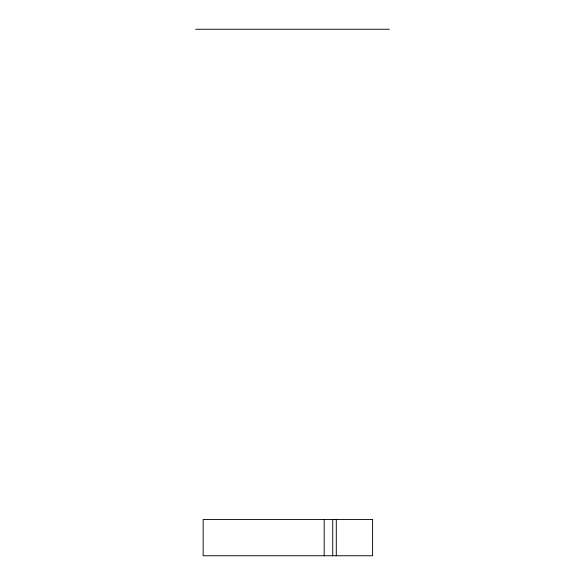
<?xml version="1.0" encoding="UTF-8"?>
<svg xmlns="http://www.w3.org/2000/svg" width="585" height="585" viewBox="0 0 585 585"><rect width="100%" height="100%" fill="white"/><g stroke="black" fill="none" stroke-linecap="round" stroke-linejoin="round"><path stroke-width="0.88" d="M195.675 29.25L389.325 29.25M336.287 519.436L336.287 555.75M332.733 519.436L332.733 555.75M324.185 519.436L324.185 555.75M372.594 519.436L203.149 519.436L203.149 555.75L372.594 555.75L372.594 519.436"/></g></svg>
